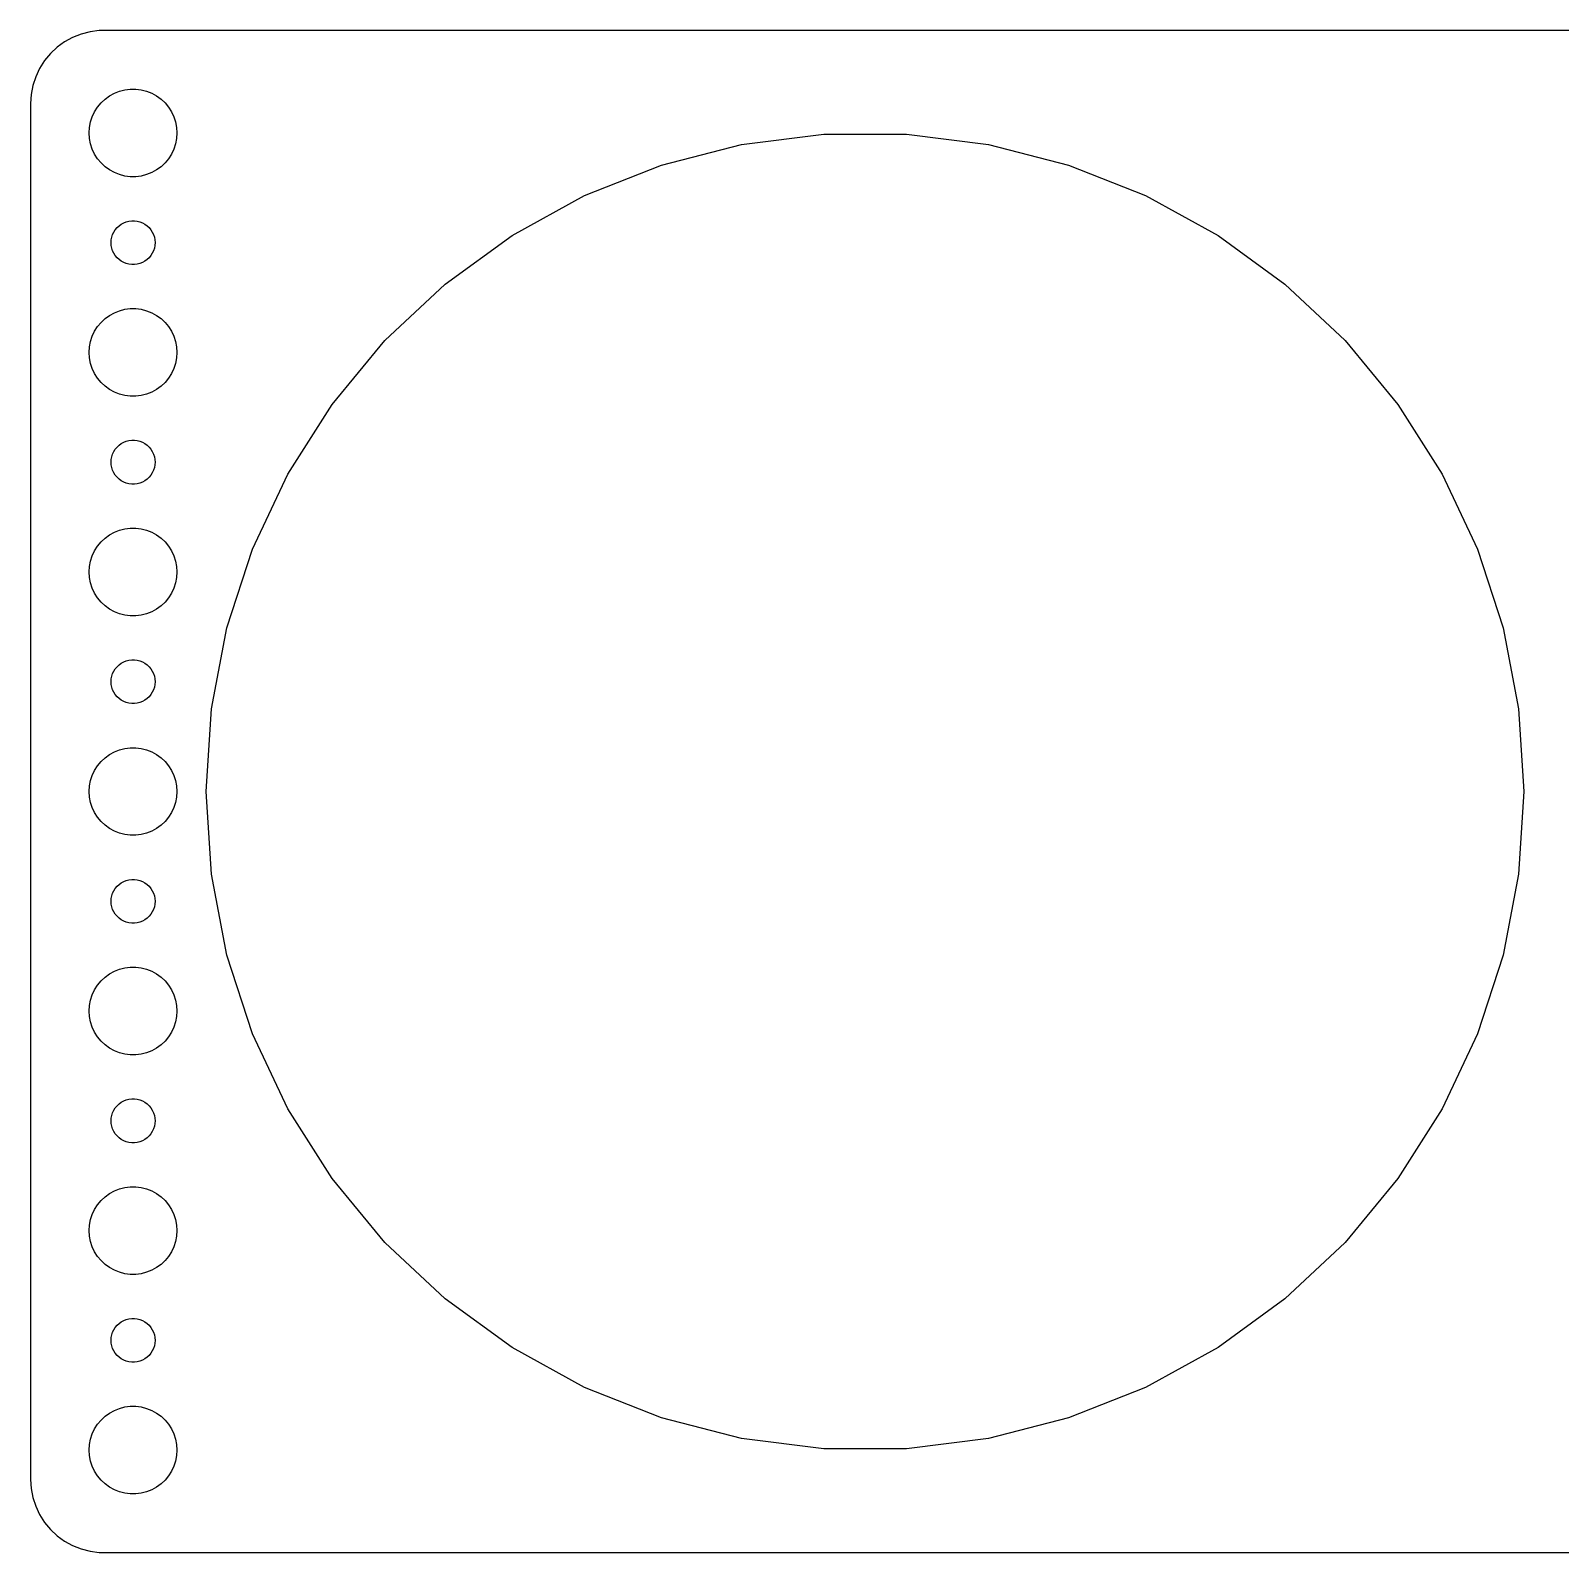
# Model space of a CAD drawing. Header units: metres. Extents: x -104 to 104, y -52 to 52.
# Drawn here: x -104.5 to 0, y -52 to 52 of the extents above; entities that cross this region are included whole.
import ezdxf

# ---------------------------------------------------------------- set-up
doc = ezdxf.new("R2010")
doc.units = ezdxf.units.M

msp = doc.modelspace()

# ---------------------------------------------------------------- linework, layer by layer
for p, q in [((-102.179, 51.2216), (-102.687, 50.8526)), ((-101.629, 51.5241), (-102.179, 51.2216)), ((-101.045, 51.7553), (-101.629, 51.5241)), ((-100.437, 51.9114), (-101.045, 51.7553)), ((-99.8139, 51.9901), (-100.437, 51.9114)), ((99.8139, 51.9901), (-99.8139, 51.9901)), ((-103.145, 50.4227), (-103.545, 49.9389)), ((-102.687, 50.8526), (-103.145, 50.4227)), ((-103.882, 49.4088), (-104.149, 48.8406)), ((-103.545, 49.9389), (-103.882, 49.4088)), ((-104.343, 48.2434), (-104.461, 47.6267)), ((-104.149, 48.8406), (-104.343, 48.2434)), ((-104.461, 47.6267), (-104.5, 47)), ((-99.927, 46.7634), (-99.6869, 47.0536)), ((-99.6869, 47.0536), (-99.4123, 47.3115)), ((-99.4123, 47.3115), (-99.1075, 47.533)), ((-99.1075, 47.533), (-98.7773, 47.7145)), ((-98.7773, 47.7145), (-98.427, 47.8532)), ((-98.427, 47.8532), (-98.0621, 47.9469)), ((-98.0621, 47.9469), (-97.6884, 47.9941)), ((-97.6884, 47.9941), (-97.3116, 47.9941)), ((-97.3116, 47.9941), (-96.9379, 47.9469)), ((-96.9379, 47.9469), (-96.573, 47.8532)), ((-96.573, 47.8532), (-96.2227, 47.7145)), ((-96.2227, 47.7145), (-95.8925, 47.533)), ((-95.8925, 47.533), (-95.5877, 47.3115)), ((-95.5877, 47.3115), (-95.3131, 47.0536)), ((-95.3131, 47.0536), (-95.073, 46.7634)), ((-104.5, 47), (-104.5, -47)), ((-100.406, 45.7461), (-100.289, 46.1044)), ((-100.289, 46.1044), (-100.129, 46.4453)), ((-100.129, 46.4453), (-99.927, 46.7634)), ((-95.073, 46.7634), (-94.8711, 46.4453)), ((-94.8711, 46.4453), (-94.7107, 46.1044)), ((-94.7107, 46.1044), (-94.5943, 45.7461)), ((-100.5, 45), (-100.476, 45.376)), ((-100.476, 44.624), (-100.5, 45)), ((-100.476, 45.376), (-100.406, 45.7461)), ((-94.5943, 45.7461), (-94.5237, 45.376)), ((-94.5237, 45.376), (-94.5, 45)), ((-94.5, 45), (-94.5237, 44.624)), ((-100.406, 44.2539), (-100.476, 44.624)), ((-100.289, 43.8956), (-100.406, 44.2539)), ((-100.129, 43.5547), (-100.289, 43.8956)), ((-94.7107, 43.8956), (-94.8711, 43.5547)), ((-94.5943, 44.2539), (-94.7107, 43.8956)), ((-94.5237, 44.624), (-94.5943, 44.2539)), ((-61.4058, 42.7975), (-55.9322, 44.2029)), ((-55.9322, 44.2029), (-50.3256, 44.9112)), ((-50.3256, 44.9112), (-44.6744, 44.9112)), ((-44.6744, 44.9112), (-39.0678, 44.2029)), ((-39.0678, 44.2029), (-33.5942, 42.7975)), ((-99.927, 43.2366), (-100.129, 43.5547)), ((-99.6869, 42.9464), (-99.927, 43.2366)), ((-99.4123, 42.6885), (-99.6869, 42.9464)), ((-95.3131, 42.9464), (-95.5877, 42.6885)), ((-95.073, 43.2366), (-95.3131, 42.9464)), ((-94.8711, 43.5547), (-95.073, 43.2366)), ((-99.1075, 42.467), (-99.4123, 42.6885)), ((-98.7773, 42.2855), (-99.1075, 42.467)), ((-98.427, 42.1468), (-98.7773, 42.2855)), ((-98.0621, 42.0531), (-98.427, 42.1468)), ((-97.6884, 42.0059), (-98.0621, 42.0531)), ((-97.3116, 42.0059), (-97.6884, 42.0059)), ((-96.9379, 42.0531), (-97.3116, 42.0059)), ((-96.573, 42.1468), (-96.9379, 42.0531)), ((-96.2227, 42.2855), (-96.573, 42.1468)), ((-95.8925, 42.467), (-96.2227, 42.2855)), ((-95.5877, 42.6885), (-95.8925, 42.467)), ((-66.6601, 40.7172), (-61.4058, 42.7975)), ((-33.5942, 42.7975), (-28.3399, 40.7172)), ((-71.6122, 37.9948), (-66.6601, 40.7172)), ((-28.3399, 40.7172), (-23.3878, 37.9948)), ((-98.4561, 38.6558), (-98.3037, 38.7665)), ((-98.3037, 38.7665), (-98.1387, 38.8572)), ((-98.1387, 38.8572), (-97.9635, 38.9266)), ((-97.9635, 38.9266), (-97.7811, 38.9734)), ((-97.7811, 38.9734), (-97.5942, 38.997)), ((-97.5942, 38.997), (-97.4058, 38.997)), ((-97.4058, 38.997), (-97.2189, 38.9734)), ((-97.2189, 38.9734), (-97.0365, 38.9266)), ((-97.0365, 38.9266), (-96.8613, 38.8572)), ((-96.8613, 38.8572), (-96.6963, 38.7665)), ((-96.6963, 38.7665), (-96.5439, 38.6558)), ((-99, 37.5), (-98.9882, 37.688)), ((-98.9882, 37.688), (-98.9529, 37.873)), ((-98.9529, 37.873), (-98.8947, 38.0522)), ((-98.8947, 38.0522), (-98.8145, 38.2226)), ((-98.8145, 38.2226), (-98.7135, 38.3817)), ((-98.7135, 38.3817), (-98.5934, 38.5268)), ((-98.5934, 38.5268), (-98.4561, 38.6558)), ((-96.5439, 38.6558), (-96.4065, 38.5268)), ((-96.4065, 38.5268), (-96.2865, 38.3817)), ((-96.2865, 38.3817), (-96.1855, 38.2226)), ((-96.1855, 38.2226), (-96.1053, 38.0522)), ((-96.1053, 38.0522), (-96.0471, 37.873)), ((-96.0471, 37.873), (-96.0118, 37.688)), ((-96.0118, 37.688), (-96, 37.5)), ((-76.1841, 34.6731), (-71.6122, 37.9948)), ((-23.3878, 37.9948), (-18.8159, 34.6731)), ((-98.9882, 37.312), (-99, 37.5)), ((-98.9529, 37.127), (-98.9882, 37.312)), ((-98.8947, 36.9478), (-98.9529, 37.127)), ((-98.8145, 36.7774), (-98.8947, 36.9478)), ((-98.7135, 36.6183), (-98.8145, 36.7774)), ((-98.5934, 36.4732), (-98.7135, 36.6183)), ((-96.2865, 36.6183), (-96.4065, 36.4732)), ((-96.1855, 36.7774), (-96.2865, 36.6183)), ((-96.1053, 36.9478), (-96.1855, 36.7774)), ((-96.0471, 37.127), (-96.1053, 36.9478)), ((-96.0118, 37.312), (-96.0471, 37.127)), ((-96, 37.5), (-96.0118, 37.312)), ((-98.4561, 36.3442), (-98.5934, 36.4732)), ((-98.3037, 36.2335), (-98.4561, 36.3442)), ((-98.1387, 36.1428), (-98.3037, 36.2335)), ((-97.9635, 36.0734), (-98.1387, 36.1428)), ((-97.7811, 36.0266), (-97.9635, 36.0734)), ((-97.5942, 36.003), (-97.7811, 36.0266)), ((-97.4058, 36.003), (-97.5942, 36.003)), ((-97.2189, 36.0266), (-97.4058, 36.003)), ((-97.0365, 36.0734), (-97.2189, 36.0266)), ((-96.8613, 36.1428), (-97.0365, 36.0734)), ((-96.6963, 36.2335), (-96.8613, 36.1428)), ((-96.5439, 36.3442), (-96.6963, 36.2335)), ((-96.4065, 36.4732), (-96.5439, 36.3442)), ((-80.3036, 30.8046), (-76.1841, 34.6731)), ((-18.8159, 34.6731), (-14.6964, 30.8046)), ((-99.4123, 32.3115), (-99.1075, 32.533)), ((-99.1075, 32.533), (-98.7773, 32.7145)), ((-98.7773, 32.7145), (-98.427, 32.8532)), ((-98.427, 32.8532), (-98.0621, 32.9469)), ((-98.0621, 32.9469), (-97.6884, 32.9941)), ((-97.6884, 32.9941), (-97.3116, 32.9941)), ((-97.3116, 32.9941), (-96.9379, 32.9469)), ((-96.9379, 32.9469), (-96.573, 32.8532)), ((-96.573, 32.8532), (-96.2227, 32.7145)), ((-96.2227, 32.7145), (-95.8925, 32.533)), ((-95.8925, 32.533), (-95.5877, 32.3115)), ((-100.289, 31.1044), (-100.129, 31.4453)), ((-100.129, 31.4453), (-99.927, 31.7634)), ((-99.927, 31.7634), (-99.6869, 32.0536)), ((-99.6869, 32.0536), (-99.4123, 32.3115)), ((-95.5877, 32.3115), (-95.3131, 32.0536)), ((-95.3131, 32.0536), (-95.073, 31.7634)), ((-95.073, 31.7634), (-94.8711, 31.4453)), ((-94.8711, 31.4453), (-94.7107, 31.1044)), ((-100.5, 30), (-100.476, 30.376)), ((-100.476, 30.376), (-100.406, 30.7461)), ((-100.406, 30.7461), (-100.289, 31.1044)), ((-94.7107, 31.1044), (-94.5943, 30.7461)), ((-94.5943, 30.7461), (-94.5237, 30.376)), ((-94.5237, 30.376), (-94.5, 30)), ((-83.9058, 26.4503), (-80.3036, 30.8046)), ((-14.6964, 30.8046), (-11.0942, 26.4503)), ((-100.476, 29.624), (-100.5, 30)), ((-100.406, 29.2539), (-100.476, 29.624)), ((-94.5237, 29.624), (-94.5943, 29.2539)), ((-94.5, 30), (-94.5237, 29.624)), ((-100.289, 28.8956), (-100.406, 29.2539)), ((-100.129, 28.5547), (-100.289, 28.8956)), ((-99.927, 28.2366), (-100.129, 28.5547)), ((-99.6869, 27.9464), (-99.927, 28.2366)), ((-95.073, 28.2366), (-95.3131, 27.9464)), ((-94.8711, 28.5547), (-95.073, 28.2366)), ((-94.7107, 28.8956), (-94.8711, 28.5547)), ((-94.5943, 29.2539), (-94.7107, 28.8956)), ((-99.4123, 27.6884), (-99.6869, 27.9464)), ((-99.1075, 27.467), (-99.4123, 27.6884)), ((-98.7773, 27.2855), (-99.1075, 27.467)), ((-98.427, 27.1468), (-98.7773, 27.2855)), ((-96.2227, 27.2855), (-96.573, 27.1468)), ((-95.8925, 27.467), (-96.2227, 27.2855)), ((-95.5877, 27.6884), (-95.8925, 27.467)), ((-95.3131, 27.9464), (-95.5877, 27.6884)), ((-98.0621, 27.0531), (-98.427, 27.1468)), ((-97.6884, 27.0059), (-98.0621, 27.0531)), ((-97.3116, 27.0059), (-97.6884, 27.0059)), ((-96.9379, 27.0531), (-97.3116, 27.0059)), ((-96.573, 27.1468), (-96.9379, 27.0531)), ((-86.9338, 21.6789), (-83.9058, 26.4503)), ((-11.0942, 26.4503), (-8.06619, 21.6789)), ((-98.9529, 22.873), (-98.8947, 23.0522)), ((-98.8947, 23.0522), (-98.8145, 23.2226)), ((-98.8145, 23.2226), (-98.7135, 23.3817)), ((-98.7135, 23.3817), (-98.5934, 23.5268)), ((-98.5934, 23.5268), (-98.4561, 23.6558)), ((-98.4561, 23.6558), (-98.3037, 23.7665)), ((-98.3037, 23.7665), (-98.1387, 23.8572)), ((-98.1387, 23.8572), (-97.9635, 23.9266)), ((-97.9635, 23.9266), (-97.7811, 23.9734)), ((-97.7811, 23.9734), (-97.5942, 23.997)), ((-97.5942, 23.997), (-97.4058, 23.997)), ((-97.4058, 23.997), (-97.2189, 23.9734)), ((-97.2189, 23.9734), (-97.0365, 23.9266)), ((-97.0365, 23.9266), (-96.8613, 23.8572)), ((-96.8613, 23.8572), (-96.6963, 23.7665)), ((-96.6963, 23.7665), (-96.5439, 23.6558)), ((-96.5439, 23.6558), (-96.4065, 23.5268)), ((-96.4065, 23.5268), (-96.2865, 23.3817)), ((-96.2865, 23.3817), (-96.1855, 23.2226)), ((-96.1855, 23.2226), (-96.1053, 23.0522)), ((-96.1053, 23.0522), (-96.0471, 22.873)), ((-99, 22.5), (-98.9882, 22.688)), ((-98.9882, 22.312), (-99, 22.5)), ((-98.9882, 22.688), (-98.9529, 22.873)), ((-98.9529, 22.127), (-98.9882, 22.312)), ((-98.8947, 21.9478), (-98.9529, 22.127)), ((-98.8145, 21.7774), (-98.8947, 21.9478)), ((-96.1053, 21.9478), (-96.1855, 21.7774)), ((-96.0471, 22.127), (-96.1053, 21.9478)), ((-96.0471, 22.873), (-96.0118, 22.688)), ((-96.0118, 22.312), (-96.0471, 22.127)), ((-96.0118, 22.688), (-96, 22.5)), ((-96, 22.5), (-96.0118, 22.312)), ((-98.7135, 21.6183), (-98.8145, 21.7774)), ((-98.5934, 21.4732), (-98.7135, 21.6183)), ((-98.4561, 21.3442), (-98.5934, 21.4732)), ((-98.3037, 21.2335), (-98.4561, 21.3442)), ((-98.1387, 21.1427), (-98.3037, 21.2335)), ((-97.9635, 21.0734), (-98.1387, 21.1427)), ((-97.7811, 21.0266), (-97.9635, 21.0734)), ((-97.5942, 21.003), (-97.7811, 21.0266)), ((-97.4058, 21.003), (-97.5942, 21.003)), ((-97.2189, 21.0266), (-97.4058, 21.003)), ((-97.0365, 21.0734), (-97.2189, 21.0266)), ((-96.8613, 21.1427), (-97.0365, 21.0734)), ((-96.6963, 21.2335), (-96.8613, 21.1427)), ((-96.5439, 21.3442), (-96.6963, 21.2335)), ((-96.4065, 21.4732), (-96.5439, 21.3442)), ((-96.2865, 21.6183), (-96.4065, 21.4732)), ((-96.1855, 21.7774), (-96.2865, 21.6183)), ((-89.3399, 16.5656), (-86.9338, 21.6789)), ((-8.06619, 21.6789), (-5.66005, 16.5656)), ((-98.7773, 17.7145), (-98.427, 17.8532)), ((-98.427, 17.8532), (-98.0621, 17.9469)), ((-98.0621, 17.9469), (-97.6884, 17.9941)), ((-97.6884, 17.9941), (-97.3116, 17.9941)), ((-97.3116, 17.9941), (-96.9379, 17.9469)), ((-96.9379, 17.9469), (-96.573, 17.8532)), ((-96.573, 17.8532), (-96.2227, 17.7145)), ((-100.129, 16.4453), (-99.927, 16.7634)), ((-99.927, 16.7634), (-99.6869, 17.0536)), ((-99.6869, 17.0536), (-99.4123, 17.3115)), ((-99.4123, 17.3115), (-99.1075, 17.533)), ((-99.1075, 17.533), (-98.7773, 17.7145)), ((-96.2227, 17.7145), (-95.8925, 17.533)), ((-95.8925, 17.533), (-95.5877, 17.3115)), ((-95.5877, 17.3115), (-95.3131, 17.0536)), ((-95.3131, 17.0536), (-95.073, 16.7634)), ((-95.073, 16.7634), (-94.8711, 16.4453)), ((-100.476, 15.376), (-100.406, 15.7461)), ((-100.406, 15.7461), (-100.289, 16.1044)), ((-100.289, 16.1044), (-100.129, 16.4453)), ((-94.8711, 16.4453), (-94.7107, 16.1044)), ((-94.7107, 16.1044), (-94.5943, 15.7461)), ((-94.5943, 15.7461), (-94.5237, 15.376)), ((-91.0862, 11.191), (-89.3399, 16.5656)), ((-5.66005, 16.5656), (-3.91376, 11.191)), ((-100.5, 15), (-100.476, 15.376)), ((-100.476, 14.624), (-100.5, 15)), ((-94.5237, 15.376), (-94.5, 15)), ((-94.5, 15), (-94.5237, 14.624)), ((-100.406, 14.2539), (-100.476, 14.624)), ((-100.289, 13.8956), (-100.406, 14.2539)), ((-100.129, 13.5547), (-100.289, 13.8956)), ((-94.7107, 13.8956), (-94.8711, 13.5547)), ((-94.5943, 14.2539), (-94.7107, 13.8956)), ((-94.5237, 14.624), (-94.5943, 14.2539)), ((-99.927, 13.2366), (-100.129, 13.5547)), ((-99.6869, 12.9464), (-99.927, 13.2366)), ((-99.4123, 12.6884), (-99.6869, 12.9464)), ((-99.1075, 12.467), (-99.4123, 12.6884)), ((-95.5877, 12.6884), (-95.8925, 12.467)), ((-95.3131, 12.9464), (-95.5877, 12.6884)), ((-95.073, 13.2366), (-95.3131, 12.9464)), ((-94.8711, 13.5547), (-95.073, 13.2366)), ((-98.7773, 12.2855), (-99.1075, 12.467)), ((-98.427, 12.1468), (-98.7773, 12.2855)), ((-98.0621, 12.0531), (-98.427, 12.1468)), ((-97.6884, 12.0059), (-98.0621, 12.0531)), ((-97.3116, 12.0059), (-97.6884, 12.0059)), ((-96.9379, 12.0531), (-97.3116, 12.0059)), ((-96.573, 12.1468), (-96.9379, 12.0531)), ((-96.2227, 12.2855), (-96.573, 12.1468)), ((-95.8925, 12.467), (-96.2227, 12.2855)), ((-92.1452, 5.63998), (-91.0862, 11.191)), ((-3.91376, 11.191), (-2.85483, 5.63998)), ((-98.8145, 8.22263), (-98.7135, 8.38167)), ((-98.7135, 8.38167), (-98.5934, 8.52681)), ((-98.5934, 8.52681), (-98.4561, 8.65576)), ((-98.4561, 8.65576), (-98.3037, 8.76648)), ((-98.3037, 8.76648), (-98.1387, 8.85724)), ((-98.1387, 8.85724), (-97.9635, 8.92657)), ((-97.9635, 8.92657), (-97.7811, 8.97342)), ((-97.7811, 8.97342), (-97.5942, 8.99704)), ((-97.5942, 8.99704), (-97.4058, 8.99704)), ((-97.4058, 8.99704), (-97.2189, 8.97342)), ((-97.2189, 8.97342), (-97.0365, 8.92657)), ((-97.0365, 8.92657), (-96.8613, 8.85724)), ((-96.8613, 8.85724), (-96.6963, 8.76648)), ((-96.6963, 8.76648), (-96.5439, 8.65576)), ((-96.5439, 8.65576), (-96.4065, 8.52681)), ((-96.4065, 8.52681), (-96.2865, 8.38167)), ((-96.2865, 8.38167), (-96.1855, 8.22263)), ((-99, 7.5), (-98.9882, 7.68799)), ((-98.9882, 7.312), (-99, 7.5)), ((-98.9882, 7.68799), (-98.9529, 7.87303)), ((-98.9529, 7.87303), (-98.8947, 8.05219)), ((-98.8947, 8.05219), (-98.8145, 8.22263)), ((-96.1855, 8.22263), (-96.1053, 8.05219)), ((-96.1053, 8.05219), (-96.0471, 7.87303)), ((-96.0471, 7.87303), (-96.0118, 7.68799)), ((-96.0118, 7.68799), (-96, 7.5)), ((-96, 7.5), (-96.0118, 7.312)), ((-98.9529, 7.12695), (-98.9882, 7.312)), ((-98.8947, 6.9478), (-98.9529, 7.12695)), ((-98.8145, 6.77736), (-98.8947, 6.9478)), ((-98.7135, 6.61832), (-98.8145, 6.77736)), ((-98.5934, 6.47318), (-98.7135, 6.61832)), ((-98.4561, 6.34422), (-98.5934, 6.47318)), ((-98.3037, 6.23351), (-98.4561, 6.34422)), ((-96.5439, 6.34422), (-96.6963, 6.23351)), ((-96.4065, 6.47318), (-96.5439, 6.34422)), ((-96.2865, 6.61832), (-96.4065, 6.47318)), ((-96.1855, 6.77736), (-96.2865, 6.61832)), ((-96.1053, 6.9478), (-96.1855, 6.77736)), ((-96.0471, 7.12695), (-96.1053, 6.9478)), ((-96.0118, 7.312), (-96.0471, 7.12695)), ((-98.1387, 6.14275), (-98.3037, 6.23351)), ((-97.9635, 6.07341), (-98.1387, 6.14275)), ((-97.7811, 6.02657), (-97.9635, 6.07341)), ((-97.5942, 6.00294), (-97.7811, 6.02657)), ((-97.4058, 6.00294), (-97.5942, 6.00294)), ((-97.2189, 6.02657), (-97.4058, 6.00294)), ((-97.0365, 6.07341), (-97.2189, 6.02657)), ((-96.8613, 6.14275), (-97.0365, 6.07341)), ((-96.6963, 6.23351), (-96.8613, 6.14275)), ((-92.5, 0), (-92.1452, 5.63998)), ((-2.85483, 5.63998), (-2.5, 0)), ((-99.6869, 2.05363), (-99.4123, 2.31154)), ((-99.4123, 2.31154), (-99.1075, 2.53297)), ((-99.1075, 2.53297), (-98.7773, 2.71448)), ((-98.7773, 2.71448), (-98.427, 2.85316)), ((-98.427, 2.85316), (-98.0621, 2.94685)), ((-98.0621, 2.94685), (-97.6884, 2.99408)), ((-97.6884, 2.99408), (-97.3116, 2.99408)), ((-97.3116, 2.99408), (-96.9379, 2.94685)), ((-96.9379, 2.94685), (-96.573, 2.85316)), ((-96.573, 2.85316), (-96.2227, 2.71448)), ((-96.2227, 2.71448), (-95.8925, 2.53297)), ((-95.8925, 2.53297), (-95.5877, 2.31154)), ((-95.5877, 2.31154), (-95.3131, 2.05363)), ((-100.406, 0.74606), (-100.289, 1.10437)), ((-100.289, 1.10437), (-100.129, 1.44525)), ((-100.129, 1.44525), (-99.927, 1.76335)), ((-99.927, 1.76335), (-99.6869, 2.05363)), ((-95.3131, 2.05363), (-95.073, 1.76335)), ((-95.073, 1.76335), (-94.8711, 1.44525)), ((-94.8711, 1.44525), (-94.7107, 1.10437)), ((-94.7107, 1.10437), (-94.5943, 0.74606)), ((-100.5, 0), (-100.476, 0.37599)), ((-100.476, -0.37599), (-100.5, 0)), ((-100.476, 0.37599), (-100.406, 0.74606)), ((-94.5943, 0.74606), (-94.5237, 0.37599)), ((-94.5237, 0.37599), (-94.5, 0)), ((-94.5, 0), (-94.5237, -0.37599)), ((-92.1452, -5.63998), (-92.5, 0)), ((-2.5, 0), (-2.85483, -5.63998)), ((-100.406, -0.74606), (-100.476, -0.37599)), ((-100.289, -1.10437), (-100.406, -0.74606)), ((-94.5943, -0.74606), (-94.7107, -1.10437)), ((-94.5237, -0.37599), (-94.5943, -0.74606)), ((-100.129, -1.44525), (-100.289, -1.10437)), ((-99.927, -1.76335), (-100.129, -1.44525)), ((-99.6869, -2.05363), (-99.927, -1.76335)), ((-99.4123, -2.31154), (-99.6869, -2.05363)), ((-95.3131, -2.05363), (-95.5877, -2.31154)), ((-95.073, -1.76335), (-95.3131, -2.05363)), ((-94.8711, -1.44525), (-95.073, -1.76335)), ((-94.7107, -1.10437), (-94.8711, -1.44525)), ((-99.1075, -2.53297), (-99.4123, -2.31154)), ((-98.7773, -2.71448), (-99.1075, -2.53297)), ((-98.427, -2.85316), (-98.7773, -2.71448)), ((-98.0621, -2.94685), (-98.427, -2.85316)), ((-97.6884, -2.99408), (-98.0621, -2.94685)), ((-97.3116, -2.99408), (-97.6884, -2.99408)), ((-96.9379, -2.94685), (-97.3116, -2.99408)), ((-96.573, -2.85316), (-96.9379, -2.94685)), ((-96.2227, -2.71448), (-96.573, -2.85316)), ((-95.8925, -2.53297), (-96.2227, -2.71448)), ((-95.5877, -2.31154), (-95.8925, -2.53297)), ((-98.4561, -6.34422), (-98.3037, -6.23351)), ((-98.3037, -6.23351), (-98.1387, -6.14275)), ((-98.1387, -6.14275), (-97.9635, -6.07341)), ((-97.9635, -6.07341), (-97.7811, -6.02657)), ((-97.7811, -6.02657), (-97.5942, -6.00294)), ((-97.5942, -6.00294), (-97.4058, -6.00294)), ((-97.4058, -6.00294), (-97.2189, -6.02657)), ((-97.2189, -6.02657), (-97.0365, -6.07341)), ((-97.0365, -6.07341), (-96.8613, -6.14275)), ((-96.8613, -6.14275), (-96.6963, -6.23351)), ((-96.6963, -6.23351), (-96.5439, -6.34422)), ((-91.0862, -11.191), (-92.1452, -5.63998)), ((-2.85483, -5.63998), (-3.91376, -11.191)), ((-99, -7.5), (-98.9882, -7.312)), ((-98.9882, -7.312), (-98.9529, -7.12695)), ((-98.9529, -7.12695), (-98.8947, -6.9478)), ((-98.8947, -6.9478), (-98.8145, -6.77736)), ((-98.8145, -6.77736), (-98.7135, -6.61832)), ((-98.7135, -6.61832), (-98.5934, -6.47318)), ((-98.5934, -6.47318), (-98.4561, -6.34422)), ((-96.5439, -6.34422), (-96.4065, -6.47318)), ((-96.4065, -6.47318), (-96.2865, -6.61832)), ((-96.2865, -6.61832), (-96.1855, -6.77736)), ((-96.1855, -6.77736), (-96.1053, -6.9478)), ((-96.1053, -6.9478), (-96.0471, -7.12695)), ((-96.0471, -7.12695), (-96.0118, -7.312)), ((-96.0118, -7.312), (-96, -7.5)), ((-98.9882, -7.68799), (-99, -7.5)), ((-98.9529, -7.87303), (-98.9882, -7.68799)), ((-98.8947, -8.05219), (-98.9529, -7.87303)), ((-98.8145, -8.22263), (-98.8947, -8.05219)), ((-98.7135, -8.38167), (-98.8145, -8.22263)), ((-96.1855, -8.22263), (-96.2865, -8.38167)), ((-96.1053, -8.05219), (-96.1855, -8.22263)), ((-96.0471, -7.87303), (-96.1053, -8.05219)), ((-96.0118, -7.68799), (-96.0471, -7.87303)), ((-96, -7.5), (-96.0118, -7.68799)), ((-98.5934, -8.52681), (-98.7135, -8.38167)), ((-98.4561, -8.65576), (-98.5934, -8.52681)), ((-98.3037, -8.76648), (-98.4561, -8.65576)), ((-98.1387, -8.85724), (-98.3037, -8.76648)), ((-97.9635, -8.92657), (-98.1387, -8.85724)), ((-97.7811, -8.97342), (-97.9635, -8.92657)), ((-97.5942, -8.99704), (-97.7811, -8.97342)), ((-97.4058, -8.99704), (-97.5942, -8.99704)), ((-97.2189, -8.97342), (-97.4058, -8.99704)), ((-97.0365, -8.92657), (-97.2189, -8.97342)), ((-96.8613, -8.85724), (-97.0365, -8.92657)), ((-96.6963, -8.76648), (-96.8613, -8.85724)), ((-96.5439, -8.65576), (-96.6963, -8.76648)), ((-96.4065, -8.52681), (-96.5439, -8.65576)), ((-96.2865, -8.38167), (-96.4065, -8.52681)), ((-89.3399, -16.5656), (-91.0862, -11.191)), ((-3.91376, -11.191), (-5.66005, -16.5656)), ((-99.4123, -12.6884), (-99.1075, -12.467)), ((-99.1075, -12.467), (-98.7773, -12.2855)), ((-98.7773, -12.2855), (-98.427, -12.1468)), ((-98.427, -12.1468), (-98.0621, -12.0531)), ((-98.0621, -12.0531), (-97.6884, -12.0059)), ((-97.6884, -12.0059), (-97.3116, -12.0059)), ((-97.3116, -12.0059), (-96.9379, -12.0531)), ((-96.9379, -12.0531), (-96.573, -12.1468)), ((-96.573, -12.1468), (-96.2227, -12.2855)), ((-96.2227, -12.2855), (-95.8925, -12.467)), ((-95.8925, -12.467), (-95.5877, -12.6884)), ((-100.289, -13.8956), (-100.129, -13.5547)), ((-100.129, -13.5547), (-99.927, -13.2366)), ((-99.927, -13.2366), (-99.6869, -12.9464)), ((-99.6869, -12.9464), (-99.4123, -12.6884)), ((-95.5877, -12.6884), (-95.3131, -12.9464)), ((-95.3131, -12.9464), (-95.073, -13.2366)), ((-95.073, -13.2366), (-94.8711, -13.5547)), ((-94.8711, -13.5547), (-94.7107, -13.8956)), ((-100.5, -15), (-100.476, -14.624)), ((-100.476, -14.624), (-100.406, -14.2539)), ((-100.406, -14.2539), (-100.289, -13.8956)), ((-94.7107, -13.8956), (-94.5943, -14.2539)), ((-94.5943, -14.2539), (-94.5237, -14.624)), ((-94.5237, -14.624), (-94.5, -15)), ((-100.476, -15.376), (-100.5, -15)), ((-100.406, -15.7461), (-100.476, -15.376)), ((-94.5237, -15.376), (-94.5943, -15.7461)), ((-94.5, -15), (-94.5237, -15.376)), ((-100.289, -16.1044), (-100.406, -15.7461)), ((-100.129, -16.4453), (-100.289, -16.1044)), ((-99.927, -16.7634), (-100.129, -16.4453)), ((-94.8711, -16.4453), (-95.073, -16.7634)), ((-94.7107, -16.1044), (-94.8711, -16.4453)), ((-94.5943, -15.7461), (-94.7107, -16.1044)), ((-86.9338, -21.6789), (-89.3399, -16.5656)), ((-5.66005, -16.5656), (-8.06619, -21.6789)), ((-99.6869, -17.0536), (-99.927, -16.7634)), ((-99.4123, -17.3115), (-99.6869, -17.0536)), ((-99.1075, -17.533), (-99.4123, -17.3115)), ((-98.7773, -17.7145), (-99.1075, -17.533)), ((-98.427, -17.8532), (-98.7773, -17.7145)), ((-96.2227, -17.7145), (-96.573, -17.8532)), ((-95.8925, -17.533), (-96.2227, -17.7145)), ((-95.5877, -17.3115), (-95.8925, -17.533)), ((-95.3131, -17.0536), (-95.5877, -17.3115)), ((-95.073, -16.7634), (-95.3131, -17.0536)), ((-98.0621, -17.9469), (-98.427, -17.8532)), ((-97.6884, -17.9941), (-98.0621, -17.9469)), ((-97.3116, -17.9941), (-97.6884, -17.9941)), ((-96.9379, -17.9469), (-97.3116, -17.9941)), ((-96.573, -17.8532), (-96.9379, -17.9469)), ((-98.8947, -21.9478), (-98.8145, -21.7774)), ((-98.8145, -21.7774), (-98.7135, -21.6183)), ((-98.7135, -21.6183), (-98.5934, -21.4732)), ((-98.5934, -21.4732), (-98.4561, -21.3442)), ((-98.4561, -21.3442), (-98.3037, -21.2335)), ((-98.3037, -21.2335), (-98.1387, -21.1427)), ((-98.1387, -21.1427), (-97.9635, -21.0734)), ((-97.9635, -21.0734), (-97.7811, -21.0266)), ((-97.7811, -21.0266), (-97.5942, -21.003)), ((-97.5942, -21.003), (-97.4058, -21.003)), ((-97.4058, -21.003), (-97.2189, -21.0266)), ((-97.2189, -21.0266), (-97.0365, -21.0734)), ((-97.0365, -21.0734), (-96.8613, -21.1427)), ((-96.8613, -21.1427), (-96.6963, -21.2335)), ((-96.6963, -21.2335), (-96.5439, -21.3442)), ((-96.5439, -21.3442), (-96.4065, -21.4732)), ((-96.4065, -21.4732), (-96.2865, -21.6183)), ((-96.2865, -21.6183), (-96.1855, -21.7774)), ((-96.1855, -21.7774), (-96.1053, -21.9478)), ((-83.9058, -26.4503), (-86.9338, -21.6789)), ((-8.06619, -21.6789), (-11.0942, -26.4503)), ((-99, -22.5), (-98.9882, -22.312)), ((-98.9882, -22.688), (-99, -22.5)), ((-98.9882, -22.312), (-98.9529, -22.127)), ((-98.9529, -22.873), (-98.9882, -22.688)), ((-98.9529, -22.127), (-98.8947, -21.9478)), ((-98.8947, -23.0522), (-98.9529, -22.873)), ((-96.1053, -21.9478), (-96.0471, -22.127)), ((-96.0471, -22.873), (-96.1053, -23.0522)), ((-96.0471, -22.127), (-96.0118, -22.312)), ((-96.0118, -22.688), (-96.0471, -22.873)), ((-96.0118, -22.312), (-96, -22.5)), ((-96, -22.5), (-96.0118, -22.688)), ((-98.8145, -23.2226), (-98.8947, -23.0522)), ((-98.7135, -23.3817), (-98.8145, -23.2226)), ((-98.5934, -23.5268), (-98.7135, -23.3817)), ((-98.4561, -23.6558), (-98.5934, -23.5268)), ((-98.3037, -23.7665), (-98.4561, -23.6558)), ((-98.1387, -23.8572), (-98.3037, -23.7665)), ((-97.9635, -23.9266), (-98.1387, -23.8572)), ((-97.7811, -23.9734), (-97.9635, -23.9266)), ((-97.5942, -23.997), (-97.7811, -23.9734)), ((-97.4058, -23.997), (-97.5942, -23.997)), ((-97.2189, -23.9734), (-97.4058, -23.997)), ((-97.0365, -23.9266), (-97.2189, -23.9734)), ((-96.8613, -23.8572), (-97.0365, -23.9266)), ((-96.6963, -23.7665), (-96.8613, -23.8572)), ((-96.5439, -23.6558), (-96.6963, -23.7665)), ((-96.4065, -23.5268), (-96.5439, -23.6558)), ((-96.2865, -23.3817), (-96.4065, -23.5268)), ((-96.1855, -23.2226), (-96.2865, -23.3817)), ((-96.1053, -23.0522), (-96.1855, -23.2226)), ((-98.7773, -27.2855), (-98.427, -27.1468)), ((-98.427, -27.1468), (-98.0621, -27.0531)), ((-98.0621, -27.0531), (-97.6884, -27.0059)), ((-97.6884, -27.0059), (-97.3116, -27.0059)), ((-97.3116, -27.0059), (-96.9379, -27.0531)), ((-96.9379, -27.0531), (-96.573, -27.1468)), ((-96.573, -27.1468), (-96.2227, -27.2855)), ((-80.3036, -30.8046), (-83.9058, -26.4503)), ((-11.0942, -26.4503), (-14.6964, -30.8046)), ((-99.927, -28.2366), (-99.6869, -27.9464)), ((-99.6869, -27.9464), (-99.4123, -27.6884)), ((-99.4123, -27.6884), (-99.1075, -27.467)), ((-99.1075, -27.467), (-98.7773, -27.2855)), ((-96.2227, -27.2855), (-95.8925, -27.467)), ((-95.8925, -27.467), (-95.5877, -27.6884)), ((-95.5877, -27.6884), (-95.3131, -27.9464)), ((-95.3131, -27.9464), (-95.073, -28.2366)), ((-100.476, -29.624), (-100.406, -29.2539)), ((-100.406, -29.2539), (-100.289, -28.8956)), ((-100.289, -28.8956), (-100.129, -28.5547)), ((-100.129, -28.5547), (-99.927, -28.2366)), ((-95.073, -28.2366), (-94.8711, -28.5547)), ((-94.8711, -28.5547), (-94.7107, -28.8956)), ((-94.7107, -28.8956), (-94.5943, -29.2539)), ((-94.5943, -29.2539), (-94.5237, -29.624)), ((-100.5, -30), (-100.476, -29.624)), ((-100.476, -30.376), (-100.5, -30)), ((-94.5237, -29.624), (-94.5, -30)), ((-94.5, -30), (-94.5237, -30.376)), ((-100.406, -30.7461), (-100.476, -30.376)), ((-100.289, -31.1044), (-100.406, -30.7461)), ((-100.129, -31.4453), (-100.289, -31.1044)), ((-94.7107, -31.1044), (-94.8711, -31.4453)), ((-94.5943, -30.7461), (-94.7107, -31.1044)), ((-94.5237, -30.376), (-94.5943, -30.7461)), ((-76.1841, -34.6731), (-80.3036, -30.8046)), ((-14.6964, -30.8046), (-18.8159, -34.6731)), ((-99.927, -31.7634), (-100.129, -31.4453)), ((-99.6869, -32.0536), (-99.927, -31.7634)), ((-99.4123, -32.3115), (-99.6869, -32.0536)), ((-99.1075, -32.533), (-99.4123, -32.3115)), ((-95.5877, -32.3115), (-95.8925, -32.533)), ((-95.3131, -32.0536), (-95.5877, -32.3115)), ((-95.073, -31.7634), (-95.3131, -32.0536)), ((-94.8711, -31.4453), (-95.073, -31.7634)), ((-98.7773, -32.7145), (-99.1075, -32.533)), ((-98.427, -32.8532), (-98.7773, -32.7145)), ((-98.0621, -32.9469), (-98.427, -32.8532)), ((-97.6884, -32.9941), (-98.0621, -32.9469)), ((-97.3116, -32.9941), (-97.6884, -32.9941)), ((-96.9379, -32.9469), (-97.3116, -32.9941)), ((-96.573, -32.8532), (-96.9379, -32.9469)), ((-96.2227, -32.7145), (-96.573, -32.8532)), ((-95.8925, -32.533), (-96.2227, -32.7145)), ((-71.6122, -37.9948), (-76.1841, -34.6731)), ((-18.8159, -34.6731), (-23.3878, -37.9948)), ((-98.7135, -36.6183), (-98.5934, -36.4732)), ((-98.5934, -36.4732), (-98.4561, -36.3442)), ((-98.4561, -36.3442), (-98.3037, -36.2335)), ((-98.3037, -36.2335), (-98.1387, -36.1428)), ((-98.1387, -36.1428), (-97.9635, -36.0734)), ((-97.9635, -36.0734), (-97.7811, -36.0266)), ((-97.7811, -36.0266), (-97.5942, -36.003)), ((-97.5942, -36.003), (-97.4058, -36.003)), ((-97.4058, -36.003), (-97.2189, -36.0266)), ((-97.2189, -36.0266), (-97.0365, -36.0734)), ((-97.0365, -36.0734), (-96.8613, -36.1428)), ((-96.8613, -36.1428), (-96.6963, -36.2335)), ((-96.6963, -36.2335), (-96.5439, -36.3442)), ((-96.5439, -36.3442), (-96.4065, -36.4732)), ((-96.4065, -36.4732), (-96.2865, -36.6183)), ((-99, -37.5), (-98.9882, -37.312)), ((-98.9882, -37.688), (-99, -37.5)), ((-98.9882, -37.312), (-98.9529, -37.127)), ((-98.9529, -37.127), (-98.8947, -36.9478)), ((-98.8947, -36.9478), (-98.8145, -36.7774)), ((-98.8145, -36.7774), (-98.7135, -36.6183)), ((-96.2865, -36.6183), (-96.1855, -36.7774)), ((-96.1855, -36.7774), (-96.1053, -36.9478)), ((-96.1053, -36.9478), (-96.0471, -37.127)), ((-96.0471, -37.127), (-96.0118, -37.312)), ((-96.0118, -37.312), (-96, -37.5)), ((-96, -37.5), (-96.0118, -37.688)), ((-98.9529, -37.873), (-98.9882, -37.688)), ((-98.8947, -38.0522), (-98.9529, -37.873)), ((-98.8145, -38.2226), (-98.8947, -38.0522)), ((-98.7135, -38.3817), (-98.8145, -38.2226)), ((-98.5934, -38.5268), (-98.7135, -38.3817)), ((-98.4561, -38.6558), (-98.5934, -38.5268)), ((-98.3037, -38.7665), (-98.4561, -38.6558)), ((-96.5439, -38.6558), (-96.6963, -38.7665)), ((-96.4065, -38.5268), (-96.5439, -38.6558)), ((-96.2865, -38.3817), (-96.4065, -38.5268)), ((-96.1855, -38.2226), (-96.2865, -38.3817)), ((-96.1053, -38.0522), (-96.1855, -38.2226)), ((-96.0471, -37.873), (-96.1053, -38.0522)), ((-96.0118, -37.688), (-96.0471, -37.873)), ((-66.6601, -40.7172), (-71.6122, -37.9948)), ((-23.3878, -37.9948), (-28.3399, -40.7172)), ((-98.1387, -38.8572), (-98.3037, -38.7665)), ((-97.9635, -38.9266), (-98.1387, -38.8572)), ((-97.7811, -38.9734), (-97.9635, -38.9266)), ((-97.5942, -38.997), (-97.7811, -38.9734)), ((-97.4058, -38.997), (-97.5942, -38.997)), ((-97.2189, -38.9734), (-97.4058, -38.997)), ((-97.0365, -38.9266), (-97.2189, -38.9734)), ((-96.8613, -38.8572), (-97.0365, -38.9266)), ((-96.6963, -38.7665), (-96.8613, -38.8572)), ((-61.4058, -42.7975), (-66.6601, -40.7172)), ((-28.3399, -40.7172), (-33.5942, -42.7975)), ((-99.6869, -42.9464), (-99.4123, -42.6885)), ((-99.4123, -42.6885), (-99.1075, -42.467)), ((-99.1075, -42.467), (-98.7773, -42.2855)), ((-98.7773, -42.2855), (-98.427, -42.1468)), ((-98.427, -42.1468), (-98.0621, -42.0531)), ((-98.0621, -42.0531), (-97.6884, -42.0059)), ((-97.6884, -42.0059), (-97.3116, -42.0059)), ((-97.3116, -42.0059), (-96.9379, -42.0531)), ((-96.9379, -42.0531), (-96.573, -42.1468)), ((-96.573, -42.1468), (-96.2227, -42.2855)), ((-96.2227, -42.2855), (-95.8925, -42.467)), ((-95.8925, -42.467), (-95.5877, -42.6885)), ((-95.5877, -42.6885), (-95.3131, -42.9464)), ((-55.9322, -44.2029), (-61.4058, -42.7975)), ((-33.5942, -42.7975), (-39.0678, -44.2029)), ((-100.289, -43.8956), (-100.129, -43.5547)), ((-100.129, -43.5547), (-99.927, -43.2366)), ((-99.927, -43.2366), (-99.6869, -42.9464)), ((-95.3131, -42.9464), (-95.073, -43.2366)), ((-95.073, -43.2366), (-94.8711, -43.5547)), ((-94.8711, -43.5547), (-94.7107, -43.8956)), ((-100.5, -45), (-100.476, -44.624)), ((-100.476, -44.624), (-100.406, -44.2539)), ((-100.406, -44.2539), (-100.289, -43.8956)), ((-94.7107, -43.8956), (-94.5943, -44.2539)), ((-94.5943, -44.2539), (-94.5237, -44.624)), ((-94.5237, -44.624), (-94.5, -45)), ((-50.3256, -44.9112), (-55.9322, -44.2029)), ((-44.6744, -44.9112), (-50.3256, -44.9112)), ((-39.0678, -44.2029), (-44.6744, -44.9112)), ((-100.476, -45.376), (-100.5, -45)), ((-100.406, -45.7461), (-100.476, -45.376)), ((-100.289, -46.1044), (-100.406, -45.7461)), ((-94.5943, -45.7461), (-94.7107, -46.1044)), ((-94.5237, -45.376), (-94.5943, -45.7461)), ((-94.5, -45), (-94.5237, -45.376)), ((-104.5, -47), (-104.461, -47.6267)), ((-100.129, -46.4453), (-100.289, -46.1044)), ((-99.927, -46.7634), (-100.129, -46.4453)), ((-99.6869, -47.0536), (-99.927, -46.7634)), ((-95.073, -46.7634), (-95.3131, -47.0536)), ((-94.8711, -46.4453), (-95.073, -46.7634)), ((-94.7107, -46.1044), (-94.8711, -46.4453)), ((-104.461, -47.6267), (-104.343, -48.2434)), ((-99.4123, -47.3115), (-99.6869, -47.0536)), ((-99.1075, -47.533), (-99.4123, -47.3115)), ((-98.7773, -47.7145), (-99.1075, -47.533)), ((-98.427, -47.8532), (-98.7773, -47.7145)), ((-98.0621, -47.9469), (-98.427, -47.8532)), ((-97.6884, -47.9941), (-98.0621, -47.9469)), ((-97.3116, -47.9941), (-97.6884, -47.9941)), ((-96.9379, -47.9469), (-97.3116, -47.9941)), ((-96.573, -47.8532), (-96.9379, -47.9469)), ((-96.2227, -47.7145), (-96.573, -47.8532)), ((-95.8925, -47.533), (-96.2227, -47.7145)), ((-95.5877, -47.3115), (-95.8925, -47.533)), ((-95.3131, -47.0536), (-95.5877, -47.3115)), ((-104.343, -48.2434), (-104.149, -48.8406)), ((-104.149, -48.8406), (-103.882, -49.4088)), ((-103.882, -49.4088), (-103.545, -49.9389)), ((-103.545, -49.9389), (-103.145, -50.4227)), ((-103.145, -50.4227), (-102.687, -50.8526)), ((-102.687, -50.8526), (-102.179, -51.2216)), ((-102.179, -51.2216), (-101.629, -51.5241)), ((-101.629, -51.5241), (-101.045, -51.7553)), ((-101.045, -51.7553), (-100.437, -51.9114)), ((-100.437, -51.9114), (-99.8139, -51.9901)), ((-99.8139, -51.9901), (99.8139, -51.9901))]:
    msp.add_line(p, q)

doc.saveas('drawing.dxf')
